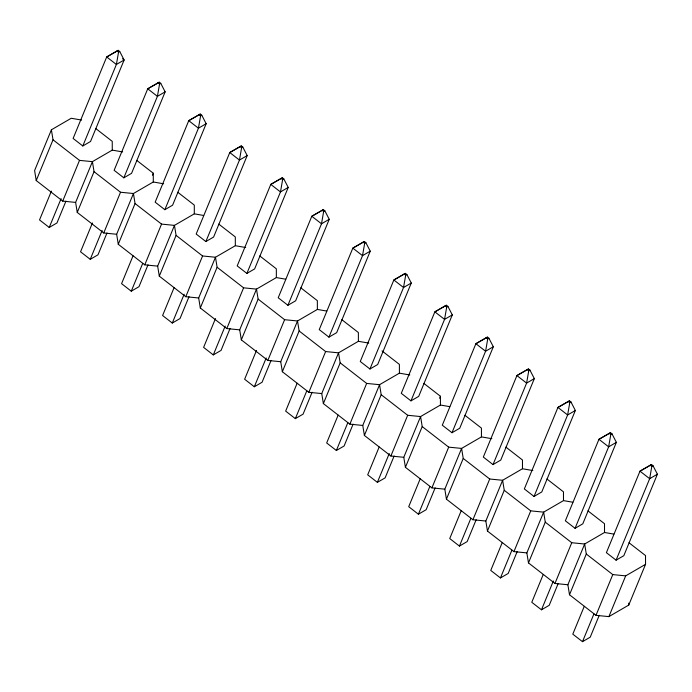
<?xml version="1.0" encoding="UTF-8"?>
<svg xmlns="http://www.w3.org/2000/svg" width="692" height="692" viewBox="0 0 692 692"><rect width="100%" height="100%" fill="white"/><g stroke="black" fill="none" stroke-linecap="round" stroke-linejoin="round"><path stroke-width="1.04" d="M119.733 51.485L118.548 52.168L116.394 64.477L82.806 145.969L73.118 138.443L106.706 56.952L118.245 50.326L119.733 51.485L124.127 59.988L90.54 141.479L82.806 145.969M160.752 83.343L159.567 84.035L157.413 96.344L123.833 177.827L114.137 170.301L147.725 88.81L159.264 82.192L160.752 83.343L165.154 91.846L131.566 173.337L123.833 177.827M201.77 115.209L200.585 115.893L198.44 128.202L164.852 209.693L155.164 202.168L188.752 120.676L200.282 114.05L201.77 115.209L206.173 123.712L172.585 205.204L164.852 209.693M242.788 147.067L241.603 147.759L239.458 160.068L205.87 241.551L196.182 234.026L229.77 152.543L241.309 145.917L242.788 147.067L247.191 155.57L213.603 237.062L205.87 241.551M283.815 178.934L282.63 179.626L280.476 191.926L246.888 273.418L237.2 265.892L270.788 184.401L282.327 177.775L283.815 178.934L288.218 187.437L254.63 268.928L246.888 273.418M324.833 210.792L323.648 211.484L321.503 223.793L287.915 305.284L278.219 297.75L311.807 216.267L323.346 209.641L324.833 210.792L329.236 219.295L295.648 300.786L287.915 305.284M365.852 242.658L364.667 243.35L362.522 255.651L328.934 337.142L319.246 329.617L352.833 248.125L364.364 241.508L365.852 242.658L370.255 251.161L336.667 332.653L328.934 337.142M406.879 274.525L405.685 275.208L403.54 287.517L369.952 369.009L360.264 361.483L393.852 279.992L405.391 273.366L406.879 274.525L411.273 283.028L377.685 364.511L369.952 369.009M447.897 306.383L446.712 307.075L444.558 319.375L410.97 400.867L401.282 393.341L434.87 311.85L446.409 305.233L447.897 306.383L452.3 314.886L418.712 396.378L410.97 400.867M488.915 338.25L487.73 338.933L485.585 351.242L451.997 432.734L442.3 425.208L475.888 343.716L487.428 337.09L488.915 338.25L493.318 346.753L459.73 428.236L451.997 432.734M529.934 370.108L528.749 370.8L526.603 383.108L493.015 464.591L483.327 457.066L516.915 375.574L528.454 368.957L529.934 370.108L534.336 378.611L500.748 460.102L493.015 464.591M570.961 401.974L569.776 402.657L567.622 414.966L534.034 496.458L524.346 488.933L557.934 407.441L569.473 400.815L570.961 401.974L575.355 410.477L541.767 491.96L534.034 496.458M611.979 433.832L610.794 434.524L608.64 446.833L575.052 528.316L565.364 520.791L598.952 439.299L610.491 432.682L611.979 433.832L616.382 442.335L582.794 523.827L575.052 528.316M652.997 465.699L651.812 466.382L649.667 478.691L616.079 560.183L606.391 552.657L639.979 471.166L651.509 464.54L652.997 465.699L657.4 474.202L623.812 555.693L616.079 560.183M81.621 120.071L71.25 118.263L51.39 129.793L34.6 170.535L36.226 180.551L62.712 201.121L75.618 202.401L92.417 161.651L112.268 150.121L122.64 151.929M36.226 180.551L53.024 139.81L51.39 129.793M51.407 191.113L39.531 219.935L49.218 227.46L56.96 222.962L65.965 201.104M49.218 227.46L61.104 198.639M62.712 201.121L79.511 160.38L92.417 161.651L94.043 171.668L77.253 212.418L103.739 232.988L116.645 234.259L133.435 193.518L153.287 181.987L163.658 183.795M92.434 222.971L80.549 251.793L90.245 259.318L97.979 254.829L106.992 232.962M90.245 259.318L102.122 230.497M103.739 232.988L120.529 192.246L133.435 193.518L135.061 203.535L118.271 244.276L144.758 264.854L157.664 266.126L174.453 225.376L194.314 213.845L203.647 215.471M152.456 175.214L153.278 173.225L136.722 160.371M133.037 255.832L121.576 283.659L131.264 291.185L138.997 286.687L148.01 264.828M131.264 291.185L142.734 263.358M144.758 264.854L161.547 224.104L174.453 225.376L176.088 235.392L159.29 276.143L185.776 296.712L198.682 297.984L215.48 257.242L235.332 245.712L245.703 247.52M174.064 287.69L162.594 315.517L172.282 323.043L180.015 318.554L189.028 296.686M172.282 323.043L184.159 294.23M185.776 296.712L202.574 255.971L215.48 257.242L217.106 267.259L200.308 308.001L226.794 328.579L239.7 329.85L256.498 289.109L276.35 277.578L285.684 279.196M215.489 318.562L203.612 347.384L213.3 354.909L221.042 350.411L230.047 328.553M213.3 354.909L225.185 326.088M226.794 328.579L243.593 287.829L256.498 289.109L258.125 299.117L241.335 339.867L267.821 360.437L280.727 361.717L297.517 320.967L317.368 309.436L326.71 311.063M256.516 350.42L244.631 379.242L254.327 386.767L262.06 382.278L271.074 360.411M254.327 386.767L266.204 357.954M267.821 360.437L284.611 319.695L297.517 320.967L299.143 330.984L282.353 371.725L308.84 392.303L321.745 393.575L338.535 352.833L358.395 341.303L368.767 343.102M297.127 383.281L285.658 411.109L295.346 418.634L303.079 414.145L312.092 392.277M295.346 418.634L306.815 390.807M308.84 392.303L325.629 351.553L338.535 352.833L340.17 362.85L323.372 403.592L349.858 424.161L362.764 425.442L379.562 384.691L399.414 373.161L409.785 374.969M338.146 415.139L326.676 442.966L336.364 450.492L344.097 446.003L353.11 424.144M336.364 450.492L347.834 422.674M349.858 424.161L366.656 383.42L379.562 384.691L381.188 394.708L364.39 435.45L390.876 456.028L403.782 457.3L420.58 416.558L440.432 405.028L449.765 406.654M379.164 447.006L367.694 474.833L377.382 482.359L385.124 477.869L394.129 456.002M377.382 482.359L389.267 453.537M390.876 456.028L407.675 415.278L420.58 416.558L422.207 426.575L405.417 467.316L431.903 487.886L444.809 489.166L461.599 448.416L481.45 436.886L491.83 438.693M439.602 398.255L440.423 396.265L423.867 383.403M420.182 478.873L408.712 506.691L418.409 514.225L426.142 509.727L435.156 487.869M418.409 514.225L429.879 486.398M431.903 487.886L448.693 447.144L461.599 448.416L463.233 458.433L446.435 499.183L472.921 519.753L485.827 521.024L502.617 480.283L522.477 468.752L532.849 470.56M461.209 510.731L449.739 538.558L459.427 546.083L467.161 541.594L476.174 519.727M459.427 546.083L470.897 518.256M472.921 519.753L489.711 479.011L502.617 480.283L504.252 490.299L487.453 531.041L513.94 551.611L526.846 552.891L543.644 512.141L563.496 500.61L572.829 502.236M502.228 542.597L490.758 570.424L500.446 577.95L508.188 573.452L517.192 551.593M500.446 577.95L511.916 550.123M513.94 551.611L530.738 510.869L543.644 512.141L545.27 522.157L528.48 562.907L554.958 583.477L567.872 584.749L584.662 544.007L604.514 532.477L613.847 534.103M543.246 574.455L531.776 602.282L541.473 609.808L549.206 605.318L558.219 583.451M541.473 609.808L553.349 580.986M554.958 583.477L571.756 542.736L584.662 544.007L586.288 554.024L569.499 594.765L595.985 615.344L608.891 616.615L628.743 605.085L645.541 564.335L645.524 555.581L628.967 542.718M584.264 606.322L572.803 634.149L582.491 641.674L590.224 637.176L599.237 615.318M582.491 641.674L593.961 613.847M595.985 615.344L612.775 574.594L625.68 575.865L645.541 564.335M608.891 616.615L625.68 575.865M122.519 58.734L124.127 59.988L116.394 64.477L106.706 56.952L118.245 50.326M165.154 91.846L157.413 96.344L147.725 88.81L159.264 82.192M206.173 123.712L198.44 128.202L188.752 120.676L200.282 114.05M247.191 155.57L239.458 160.068L229.77 152.543L241.309 145.917M288.218 187.437L280.476 191.926L270.788 184.401L282.327 177.775M329.236 219.295L321.503 223.793L311.807 216.267L323.346 209.641M370.255 251.161L362.522 255.651L352.833 248.125L364.364 241.508M411.273 283.028L403.54 287.517L393.852 279.992L405.391 273.366M452.3 314.886L444.558 319.375L434.87 311.85L446.409 305.233M493.318 346.753L485.585 351.242L475.888 343.716L487.428 337.09M534.336 378.611L526.603 383.108L516.915 375.574L528.454 368.957M575.355 410.477L567.622 414.966L557.934 407.441L569.473 400.815M616.382 442.335L608.64 446.833L598.952 439.299L610.491 432.682M657.4 474.202L649.667 478.691L639.979 471.166L651.509 464.54M117.06 51.018L118.548 52.168M158.079 82.876L159.567 84.035M199.097 114.742L200.585 115.893M240.124 146.609L241.603 147.759M281.142 178.467L282.63 179.626M322.161 210.333L323.648 211.484M363.179 242.191L364.667 243.35M404.206 274.058L405.685 275.208M445.224 305.916L446.712 307.075M486.242 337.782L487.73 338.933M527.261 369.64L528.749 370.8M568.288 401.507L569.776 402.657M609.306 433.365L610.794 434.524M650.324 465.232L651.812 466.382M95.704 128.504L112.251 141.367L112.268 150.121M177.74 192.229L194.296 205.091L194.314 213.845M218.767 224.096L235.315 236.949L235.332 245.712M259.785 255.953L276.342 268.816L276.35 277.578M300.804 287.82L317.36 300.674L317.368 309.436M341.822 319.678L358.378 332.541L358.395 341.303M382.019 350.905L399.396 364.399L399.414 373.161M464.886 415.269L481.442 428.123L481.45 436.886M505.904 447.127L522.46 459.99L522.477 468.752M546.931 478.994L563.478 491.848L563.496 500.61M587.949 510.86L604.505 523.714L604.514 532.477M53.024 139.81L79.511 160.38M94.043 171.668L120.529 192.246M135.061 203.535L161.547 224.104M176.088 235.392L202.574 255.971M217.106 267.259L243.593 287.829M258.125 299.117L284.611 319.695M299.143 330.984L325.629 351.553M340.17 362.85L366.656 383.42M381.188 394.708L407.675 415.278M422.207 426.575L448.693 447.144M463.233 458.433L489.711 479.011M504.252 490.299L530.738 510.869M545.27 522.157L571.756 542.736M586.288 554.024L612.775 574.594M567.872 584.749L569.499 594.765M526.846 552.891L528.48 562.907M485.827 521.024L487.453 531.041M444.809 489.166L446.435 499.183M403.782 457.3L405.417 467.316M362.764 425.442L364.39 435.45M321.745 393.575L323.372 403.592M280.727 361.717L282.353 371.725M239.7 329.85L241.335 339.867M198.682 297.984L200.308 308.001M157.664 266.126L159.29 276.143M116.645 234.259L118.271 244.276M75.618 202.401L77.253 212.418M628.743 603.139L628.743 605.085M440.423 396.265L440.432 405.028M153.278 173.225L153.287 181.987"/></g></svg>
